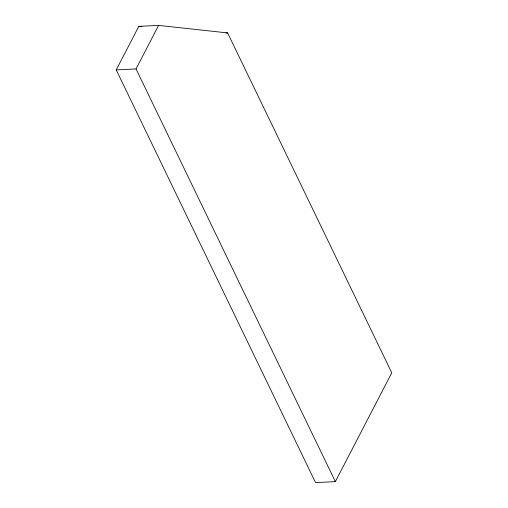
<?xml version="1.0" encoding="UTF-8"?>
<svg xmlns="http://www.w3.org/2000/svg" width="508" height="508" viewBox="0 0 508 508"><rect width="100%" height="100%" fill="white"/><g stroke="black" fill="none" stroke-linecap="round" stroke-linejoin="round"><path stroke-width="0.76" d="M116.224 69.901L138.792 26.365L158.591 25.4L227.616 32.925L391.776 372.796L335.363 481.635L315.557 482.6L116.224 69.901L136.03 68.936L158.591 25.4M226.035 33.007L227.616 32.925M138.792 26.365L141.929 26.708M136.03 68.936L335.363 481.635"/></g></svg>
